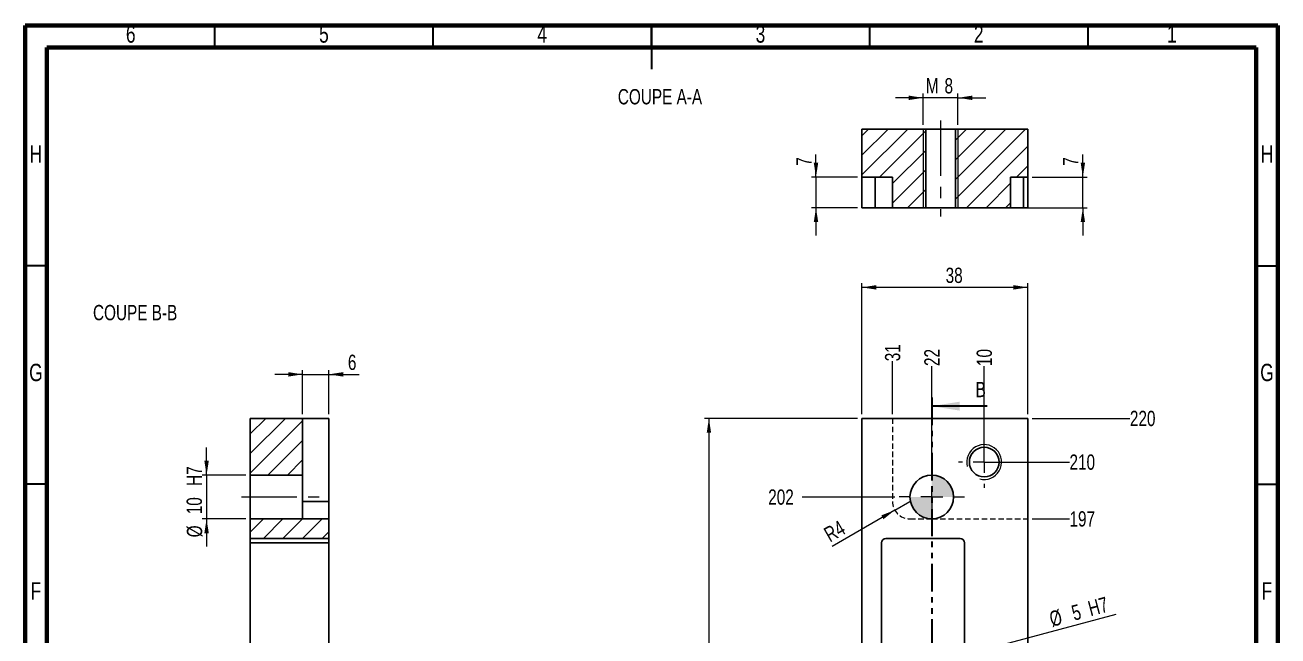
# Model space of a CAD drawing. Header units: millimetres. Extents: x 5 to 292, y 5 to 415.
# Drawn here: x 5 to 292, y 275.3 to 415.1 of the extents above; entities that cross this region are included whole.
import ezdxf

# ---------------------------------------------------------------- set-up
doc = ezdxf.new("R2010")
doc.units = ezdxf.units.MM
for name, pattern in [('CENTERX2', [20.32, 12.7, -2.54, 2.54, -2.54]), ('HIDDEN', [1.905, 1.27, -0.635]), ('PHANTOM', [12.7, 6.35, -1.27, 1.27, -1.27, 1.27, -1.27])]:
    doc.linetypes.add(name, pattern=pattern)
doc.styles.add('SLDTEXTSTYLE0', font='TXT', dxfattribs={"width": 0.75})
doc.dimstyles.new('SLDDIMSTYLE1', dxfattribs={"dimtxt": 3.5, "dimasz": 3.302, "dimexe": 0, "dimexo": 0.0625, "dimgap": 0.875, "dimtad": 0, "dimtih": 1, "dimtoh": 1, "dimrnd": 1e-09, "dimzin": 12, "dimdsep": 46, "dimtxsty": 'SLDTEXTSTYLE0', "dimblk1": 'NONE', "dimblk2": 'NONE', "dimsah": 1, "dimcen": 0.09, "dimadec": 0, "dimazin": 3, "dimtfac": 1, "dimtofl": 0, "dimtmove": 0, "dimatfit": 3, "dimldrblk": 'NONE', "dimfxl": 1, "dimfrac": 2, "dimtolj": 1, "dimtzin": 12, "dimarcsym": 0})
doc.dimstyles.new('SLDDIMSTYLE2', dxfattribs={"dimtxt": 3.5, "dimasz": 3.302, "dimexe": 0, "dimexo": 0.0625, "dimgap": 0.875, "dimtad": 1, "dimrnd": 1e-09, "dimzin": 12, "dimdsep": 46, "dimtxsty": 'SLDTEXTSTYLE0', "dimsah": 1, "dimcen": 0.09, "dimadec": 0, "dimazin": 3, "dimtfac": 1, "dimtmove": 0, "dimatfit": 0, "dimfxl": 1, "dimfrac": 2, "dimtolj": 1, "dimtzin": 12, "dimarcsym": 0})
doc.dimstyles.new('SLDDIMSTYLE3', dxfattribs={"dimtxt": 3.5, "dimasz": 3.302, "dimexe": 0, "dimexo": 0.0625, "dimgap": 0.875, "dimtad": 1, "dimrnd": 1e-09, "dimzin": 12, "dimdsep": 46, "dimtxsty": 'SLDTEXTSTYLE0', "dimblk1": 'NONE', "dimsah": 1, "dimcen": 0, "dimadec": 0, "dimazin": 3, "dimtfac": 1, "dimtmove": 0, "dimatfit": 3, "dimldrblk": 'NONE', "dimfxl": 1, "dimfrac": 2, "dimtolj": 1, "dimtzin": 12, "dimarcsym": 0})
doc.dimstyles.new('SLDDIMSTYLE4', dxfattribs={"dimtxt": 3.5, "dimasz": 3.302, "dimexe": 0, "dimexo": 0.0625, "dimgap": 0.875, "dimtad": 1, "dimrnd": 1e-09, "dimzin": 12, "dimdsep": 46, "dimtxsty": 'SLDTEXTSTYLE0', "dimsah": 1, "dimcen": 0.09, "dimadec": 0, "dimazin": 3, "dimtfac": 1, "dimtofl": 0, "dimtmove": 0, "dimatfit": 3, "dimfxl": 1, "dimfrac": 2, "dimtolj": 1, "dimtzin": 12, "dimarcsym": 0})
doc.dimstyles.new('SLDDIMSTYLE5', dxfattribs={"dimtxt": 3.5, "dimasz": 3.302, "dimexe": 0, "dimexo": 0.0625, "dimgap": 0.875, "dimtad": 1, "dimrnd": 1e-09, "dimzin": 12, "dimdsep": 46, "dimtxsty": 'SLDTEXTSTYLE0', "dimsah": 1, "dimcen": 0, "dimadec": 0, "dimazin": 3, "dimtfac": 1, "dimtofl": 0, "dimtmove": 0, "dimatfit": 3, "dimfxl": 1, "dimfrac": 2, "dimtolj": 1, "dimtzin": 12, "dimarcsym": 0})

# ---------------------------------------------------------------- blocks, each defined once
blk = doc.blocks.new('_D_10')
at = {"color": 7, "linetype": 'Continuous', "lineweight": 18}
blk.add_line((235.71, 302.06), (244.25, 302.06), dxfattribs=at)
at = {"color": 7, "linetype": 'Continuous', "lineweight": 18, "insert": (244.25, 303.8), "char_height": 3.5, "attachment_point": 1, "style": 'SLDTEXTSTYLE0'}
blk.add_mtext('197', dxfattribs=at)
blk = doc.blocks.new('_None')
blk = doc.blocks.new('_D_11')
at = {"color": 7, "linetype": 'Continuous', "lineweight": 18}
blk.add_line((204.21, 307.06), (183, 307.06), dxfattribs=at)
at = {"color": 7, "linetype": 'Continuous', "lineweight": 18, "insert": (175.24, 308.8), "char_height": 3.5, "attachment_point": 1, "style": 'SLDTEXTSTYLE0'}
blk.add_mtext('202', dxfattribs=at)
blk = doc.blocks.new('_D_12')
at = {"color": 7, "linetype": 'Continuous', "lineweight": 18}
blk.add_line((225.71, 315.06), (244.25, 315.06), dxfattribs=at)
at = {"color": 7, "linetype": 'Continuous', "lineweight": 18, "insert": (244.25, 316.8), "char_height": 3.5, "attachment_point": 1, "style": 'SLDTEXTSTYLE0'}
blk.add_mtext('210', dxfattribs=at)
blk = doc.blocks.new('_D_13')
at = {"color": 7, "linetype": 'Continuous', "lineweight": 18}
blk.add_line((235.71, 325.06), (258.09, 325.06), dxfattribs=at)
at = {"color": 7, "linetype": 'Continuous', "lineweight": 18, "insert": (258.09, 326.8), "char_height": 3.5, "attachment_point": 1, "style": 'SLDTEXTSTYLE0'}
blk.add_mtext('220', dxfattribs=at)
blk = doc.blocks.new('_D_15')
at = {"color": 7, "linetype": 'Continuous', "lineweight": 18}
for q in [(254.92, 280.2), (212.8, 268.91)]:
    blk.add_line((217.63, 270.21), q, dxfattribs=at)
blk.add_solid([(217.63, 270.21), (220.95, 270.57), (220.68, 271.55)], dxfattribs=at)
at = {"color": 7, "linetype": 'Continuous', "lineweight": 18, "char_height": 3.5, "attachment_point": 1, "rotation": 15, "style": 'SLDTEXTSTYLE0'}
for s, insert in [('H7', (248.18, 283.11)), ('%%c', (239.33, 280.69)), ('5', (244.41, 282.1))]:
    blk.add_mtext(s, dxfattribs=dict(at, insert=insert))
blk = doc.blocks.new('_D_18')
at = {"color": 7, "linetype": 'Continuous', "lineweight": 18}
blk.add_line((224.71, 316.06), (224.71, 337.05), dxfattribs=at)
at = {"color": 7, "linetype": 'Continuous', "lineweight": 18, "insert": (222.98, 337.05), "char_height": 3.5, "attachment_point": 1, "rotation": 90, "style": 'SLDTEXTSTYLE0'}
blk.add_mtext('10', dxfattribs=at)
blk = doc.blocks.new('_D_23')
at = {"color": 7, "linetype": 'Continuous', "lineweight": 18}
blk.add_line((212.71, 315.56), (212.71, 337.05), dxfattribs=at)
at = {"color": 7, "linetype": 'Continuous', "lineweight": 18, "insert": (210.98, 337.05), "char_height": 3.5, "attachment_point": 1, "rotation": 90, "style": 'SLDTEXTSTYLE0'}
blk.add_mtext('22', dxfattribs=at)
blk = doc.blocks.new('_D_26')
at = {"color": 7, "linetype": 'Continuous', "lineweight": 18}
blk.add_line((203.71, 326.06), (203.71, 338.14), dxfattribs=at)
at = {"color": 7, "linetype": 'Continuous', "lineweight": 18, "insert": (201.98, 338.14), "char_height": 3.5, "attachment_point": 1, "rotation": 90, "style": 'SLDTEXTSTYLE0'}
blk.add_mtext('31', dxfattribs=at)
blk = doc.blocks.new('_D_28')
at = {"color": 7, "linetype": 'Continuous', "lineweight": 18}
for p, q in [((196.71, 326.06), (196.71, 356.06)), ((234.71, 326.06), (234.71, 356.06)), ((234.71, 355.06), (196.71, 355.06))]:
    blk.add_line(p, q, dxfattribs=at)
for points in [[(196.71, 355.06), (200.01, 354.55), (200.01, 355.57)], [(234.71, 355.06), (231.41, 355.57), (231.41, 354.55)]]:
    blk.add_solid(points, dxfattribs=at)
at = {"color": 7, "linetype": 'Continuous', "lineweight": 18, "insert": (215.88, 359.57), "char_height": 3.5, "attachment_point": 1, "style": 'SLDTEXTSTYLE0'}
blk.add_mtext('38', dxfattribs=at)
blk = doc.blocks.new('_D_29')
at = {"color": 7, "linetype": 'Continuous', "lineweight": 18}
for p, q in [((195.71, 325.06), (160.65, 325.06)), ((161.65, 325.06), (161.65, 105.06)), ((195.71, 105.06), (160.65, 105.06))]:
    blk.add_line(p, q, dxfattribs=at)
for points in [[(161.65, 325.06), (161.15, 321.76), (162.16, 321.76)], [(161.65, 105.06), (162.16, 108.36), (161.15, 108.36)]]:
    blk.add_solid(points, dxfattribs=at)
at = {"color": 7, "linetype": 'Continuous', "lineweight": 18, "insert": (157.14, 211.18), "char_height": 3.5, "attachment_point": 1, "rotation": 90, "style": 'SLDTEXTSTYLE0'}
blk.add_mtext('220', dxfattribs=at)
blk = doc.blocks.new('_D_32')
at = {"color": 7, "linetype": 'Continuous', "lineweight": 18}
for q in [(207.71, 306.06), (189.87, 295.76)]:
    blk.add_line((204.25, 304.06), q, dxfattribs=at)
blk.add_solid([(204.25, 304.06), (201.13, 302.85), (201.64, 301.97)], dxfattribs=at)
at = {"color": 7, "linetype": 'Continuous', "lineweight": 18, "insert": (187.63, 299.64), "char_height": 3.5, "attachment_point": 1, "rotation": 30, "style": 'SLDTEXTSTYLE0'}
blk.add_mtext('R4', dxfattribs=at)
blk = doc.blocks.new('SW_CENTERMARKSYMBOL_2')
at = {"color": 0, "linetype": 'Continuous', "lineweight": 0}
for p, q in [((0, 5), (0, 5.9)), ((-5, 0), (-5.9, 0)), ((0, 0), (-2.5, 0)), ((0, 0), (0, 2.5)), ((0, 0), (0, -2.5)), ((0, 0), (2.5, 0)), ((5, 0), (5.9, 0)), ((0, -5), (0, -5.9))]:
    blk.add_line(p, q, dxfattribs=at)
blk = doc.blocks.new('SW_CENTERMARKSYMBOL_3')
at = {"color": 0, "linetype": 'Continuous', "lineweight": 0}
for p, q in [((0, 5), (0, 7.5)), ((-5, 0), (-7.5, 0)), ((0, 0), (-2.5, 0)), ((0, 0), (0, 2.5)), ((0, 0), (0, -2.5)), ((0, 0), (2.5, 0)), ((5, 0), (7.5, 0)), ((0, -5), (0, -7.5))]:
    blk.add_line(p, q, dxfattribs=at)
blk = doc.blocks.new('SW_DOWELSYMBOL_0')
at = {"linetype": 'Continuous', "lineweight": 0}
h = blk.add_hatch(color=0, dxfattribs=at)
edge = h.paths.add_edge_path(flags=0)
edge.add_arc((0, 0), 5, 0, 90)
edge.add_line((0, 5), (0, 0))
edge.add_line((0, 0), (5, 0))
h = blk.add_hatch(color=0, dxfattribs=at)
edge = h.paths.add_edge_path(flags=0)
edge.add_arc((0, 0), 5, 180, 270)
edge.add_line((0, -5), (0, 0))
edge.add_line((0, 0), (-5, 0))
at = {"color": 0, "linetype": 'Continuous', "lineweight": 0}
blk.add_circle((0, 0), 5, dxfattribs=at)
blk = doc.blocks.new('_D_34')
at = {"color": 7, "linetype": 'Continuous', "lineweight": 18}
for p, q in [((210.71, 392.3), (210.71, 399.46)), ((218.71, 392.3), (218.71, 399.46)), ((210.71, 398.46), (204.36, 398.46)), ((218.71, 398.46), (210.71, 398.46)), ((218.71, 398.46), (225.06, 398.46))]:
    blk.add_line(p, q, dxfattribs=at)
for points in [[(210.71, 398.46), (207.41, 398.97), (207.41, 397.95)], [(218.71, 398.46), (222.01, 397.95), (222.01, 398.97)]]:
    blk.add_solid(points, dxfattribs=at)
at = {"color": 7, "linetype": 'Continuous', "lineweight": 18, "char_height": 3.5, "attachment_point": 1, "style": 'SLDTEXTSTYLE0'}
for s, insert in [('M', (211.33, 402.97)), ('8', (215.62, 402.97))]:
    blk.add_mtext(s, dxfattribs=dict(at, insert=insert))
blk = doc.blocks.new('_D_35')
at = {"color": 7, "linetype": 'Continuous', "lineweight": 18}
for p, q in [((186.18, 380.3), (186.18, 385.49)), ((195.71, 380.3), (185.18, 380.3)), ((186.18, 380.3), (186.18, 373.3)), ((195.71, 373.3), (185.18, 373.3)), ((186.18, 373.3), (186.18, 366.95))]:
    blk.add_line(p, q, dxfattribs=at)
for points in [[(186.18, 380.3), (186.69, 383.6), (185.67, 383.6)], [(186.18, 373.3), (185.67, 370), (186.69, 370)]]:
    blk.add_solid(points, dxfattribs=at)
at = {"color": 7, "linetype": 'Continuous', "lineweight": 18, "insert": (181.67, 382.9), "char_height": 3.5, "attachment_point": 1, "rotation": 90, "style": 'SLDTEXTSTYLE0'}
blk.add_mtext('7', dxfattribs=at)
blk = doc.blocks.new('_D_36')
at = {"color": 7, "linetype": 'Continuous', "lineweight": 18}
for p, q in [((247.31, 380.3), (247.31, 385.49)), ((235.71, 380.3), (248.31, 380.3)), ((247.31, 373.3), (247.31, 380.3)), ((231.71, 373.3), (248.31, 373.3)), ((247.31, 373.3), (247.31, 366.95))]:
    blk.add_line(p, q, dxfattribs=at)
for points in [[(247.31, 380.3), (247.82, 383.6), (246.81, 383.6)], [(247.31, 373.3), (246.81, 370), (247.82, 370)]]:
    blk.add_solid(points, dxfattribs=at)
at = {"color": 7, "linetype": 'Continuous', "lineweight": 18, "insert": (242.8, 382.9), "char_height": 3.5, "attachment_point": 1, "rotation": 90, "style": 'SLDTEXTSTYLE0'}
blk.add_mtext('7', dxfattribs=at)
blk = doc.blocks.new('_D_37')
at = {"color": 7, "linetype": 'Continuous', "lineweight": 18}
for p, q in [((46.58, 312.06), (46.58, 318.41)), ((55.58, 312.06), (45.58, 312.06)), ((46.58, 312.06), (46.58, 302.06)), ((55.58, 302.06), (45.58, 302.06)), ((46.58, 302.06), (46.58, 295.71))]:
    blk.add_line(p, q, dxfattribs=at)
for points in [[(46.58, 312.06), (47.09, 315.36), (46.07, 315.36)], [(46.58, 302.06), (46.07, 298.76), (47.09, 298.76)]]:
    blk.add_solid(points, dxfattribs=at)
at = {"color": 7, "linetype": 'Continuous', "lineweight": 18, "char_height": 3.5, "attachment_point": 1, "rotation": 90, "style": 'SLDTEXTSTYLE0'}
for s, insert in [('H7', (42.01, 309.59)), ('10', (42.01, 303.11)), ('%%c', (42.07, 297.83))]:
    blk.add_mtext(s, dxfattribs=dict(at, insert=insert))
blk = doc.blocks.new('_D_38')
at = {"color": 7, "linetype": 'Continuous', "lineweight": 18}
for p, q in [((68.58, 326.06), (68.58, 336.14)), ((74.58, 326.06), (74.58, 336.14)), ((68.58, 335.14), (62.23, 335.14)), ((68.58, 335.14), (74.58, 335.14)), ((74.58, 335.14), (81.53, 335.14))]:
    blk.add_line(p, q, dxfattribs=at)
for points in [[(68.58, 335.14), (65.28, 335.65), (65.28, 334.63)], [(74.58, 335.14), (77.88, 334.63), (77.88, 335.65)]]:
    blk.add_solid(points, dxfattribs=at)
at = {"color": 7, "linetype": 'Continuous', "lineweight": 18, "insert": (78.95, 339.65), "char_height": 3.5, "attachment_point": 1, "style": 'SLDTEXTSTYLE0'}
blk.add_mtext('6', dxfattribs=at)

msp = doc.modelspace()

# ---------------------------------------------------------------- hatches: boundary and pattern name
at = {"linetype": 'Continuous', "lineweight": 18}
h = msp.add_hatch(dxfattribs=at)
h.set_pattern_fill('ANSI31', style=0)
h.paths.add_polyline_path([(196.71, 380.303), (203.71, 380.303), (203.71, 373.303), (211.31, 373.303), (211.31, 391.303), (196.71, 391.303)], flags=0)
h = msp.add_hatch(dxfattribs=at)
h.set_pattern_fill('ANSI31', style=0)
h.paths.add_polyline_path([(218.11, 373.303), (230.71, 373.303), (230.71, 380.303), (234.71, 380.303), (234.71, 391.303), (218.11, 391.303)], flags=0)
h = msp.add_hatch(dxfattribs=at)
h.set_pattern_fill('ANSI31', style=0)
h.paths.add_polyline_path([(68.578, 325.063), (56.578, 325.063), (56.578, 312.063), (68.578, 312.063)], flags=0)
h = msp.add_hatch(dxfattribs=at)
h.set_pattern_fill('ANSI31', style=0)
h.paths.add_polyline_path([(74.578, 302.063), (68.578, 302.063), (56.578, 302.063), (56.578, 297.563), (74.578, 297.563)], flags=0)

# ---------------------------------------------------------------- linework, layer by layer
at = {"color": 7, "linetype": 'Continuous', "lineweight": 70}
for p, q in [((5, 5), (5, 415)), ((5, 415), (292, 415)), ((292, 415), (292, 5)), ((10, 10), (10, 410)), ((10, 410), (287, 410)), ((287, 410), (287, 10))]:
    msp.add_line(p, q, dxfattribs=at)
at = {"color": 7, "linetype": 'Continuous', "lineweight": 35}
for p, q in [((48.5, 410), (48.5, 415)), ((98.5, 410), (98.5, 415)), ((148.5, 415.001), (148.5, 404.999)), ((148.5, 410), (148.5, 415)), ((198.5, 410), (198.5, 415)), ((248.5, 410), (248.5, 415)), ((10, 360), (5, 360)), ((287, 360), (292, 360)), ((225.41, 327.866), (212.71, 327.866)), ((10, 310), (5, 310)), ((287, 310), (292, 310))]:
    msp.add_line(p, q, dxfattribs=at)
at = {"color": 7, "linetype": 'CENTERX2', "lineweight": 18}
for p, q in [((214.71, 393.303), (214.71, 371.303)), ((54.578, 307.063), (73.578, 307.063))]:
    msp.add_line(p, q, dxfattribs=at)
at = {"color": 7, "linetype": 'Continuous', "lineweight": 25}
for p, q in [((196.71, 391.303), (196.71, 380.303)), ((211.31, 391.303), (196.71, 391.303)), ((211.31, 373.303), (211.31, 391.303)), ((211.31, 391.303), (218.11, 391.303)), ((218.11, 391.303), (218.11, 373.303)), ((234.71, 391.303), (218.11, 391.303)), ((234.71, 380.303), (234.71, 391.303)), ((203.71, 380.303), (196.71, 380.303)), ((196.71, 380.303), (196.71, 373.303)), ((199.71, 380.303), (199.71, 373.303)), ((203.71, 380.303), (203.71, 373.303)), ((234.71, 380.303), (230.71, 380.303)), ((230.71, 373.303), (230.71, 380.303)), ((233.71, 380.303), (233.71, 373.303)), ((234.71, 380.303), (234.71, 373.303)), ((199.71, 373.303), (196.71, 373.303)), ((203.71, 373.303), (199.71, 373.303)), ((211.31, 373.303), (203.71, 373.303)), ((211.31, 373.303), (218.11, 373.303)), ((230.71, 373.303), (218.11, 373.303)), ((233.71, 373.303), (230.71, 373.303)), ((234.71, 373.303), (233.71, 373.303)), ((56.578, 325.063), (68.578, 325.063)), ((56.578, 312.063), (56.578, 325.063)), ((68.578, 325.063), (68.578, 312.063)), ((68.578, 325.063), (74.578, 325.063)), ((74.578, 325.063), (74.578, 306.063)), ((234.71, 325.063), (196.71, 325.063)), ((196.71, 325.063), (196.71, 105.063)), ((234.71, 105.063), (234.71, 325.063)), ((68.578, 312.063), (56.578, 312.063)), ((56.578, 302.063), (56.578, 312.063)), ((68.578, 302.063), (68.578, 312.063)), ((68.578, 306.063), (74.578, 306.063)), ((74.578, 306.063), (74.578, 302.063)), ((56.578, 302.063), (68.578, 302.063)), ((56.578, 297.563), (56.578, 302.063)), ((68.578, 302.063), (74.578, 302.063)), ((74.578, 297.563), (74.578, 302.063)), ((74.578, 297.563), (56.578, 297.563)), ((56.578, 296.563), (56.578, 297.563)), ((74.578, 296.563), (56.578, 296.563)), ((56.578, 242.562), (56.578, 296.563)), ((74.578, 296.563), (74.578, 297.563)), ((74.578, 242.562), (74.578, 296.563)), ((201.21, 242.562), (201.21, 296.563)), ((202.21, 297.563), (219.21, 297.563)), ((220.21, 296.563), (220.21, 242.562))]:
    msp.add_line(p, q, dxfattribs=at)
at = {"color": 7, "linetype": 'Continuous', "lineweight": 18}
for p, q in [((210.71, 391.303), (210.71, 373.303)), ((218.71, 391.303), (218.71, 373.303))]:
    msp.add_line(p, q, dxfattribs=at)
at = {"color": 7, "linetype": 'PHANTOM', "lineweight": 35}
msp.add_line((212.71, 329.866), (212.71, 227.283), dxfattribs=at)
at = {"color": 7, "linetype": 'HIDDEN', "lineweight": 18}
for p, q in [((203.71, 325.063), (203.71, 306.063)), ((207.71, 302.063), (212.71, 302.063)), ((212.71, 302.063), (234.71, 302.063))]:
    msp.add_line(p, q, dxfattribs=at)
at = {"color": 7, "linetype": 'Continuous', "lineweight": 25}
for centre, radius in [((224.71, 315.063), 3.4), ((212.71, 307.063), 5)]:
    msp.add_circle(centre, radius, dxfattribs=at)
at = {"color": 7, "linetype": 'Continuous', "lineweight": 18}
msp.add_arc((224.71, 315.063), 4, 255, 195, dxfattribs=at)
at = {"color": 7, "linetype": 'HIDDEN', "lineweight": 18}
msp.add_arc((207.71, 306.063), 4, 180, 270, dxfattribs=at)
at = {"color": 7, "linetype": 'Continuous', "lineweight": 25}
for centre, start, end in [((202.21, 296.563), 90, 180), ((219.21, 296.563), 360, 90)]:
    msp.add_arc(centre, 1, start, end, dxfattribs=at)
at = {"color": 7, "linetype": 'Continuous', "lineweight": 35}
msp.add_solid([(212.71, 327.866), (219.06, 326.85), (219.06, 328.882)], dxfattribs=at)

# ---------------------------------------------------------------- block references
at = {"color": 7, "linetype": 'Continuous', "lineweight": 0}
for name, p in [('SW_CENTERMARKSYMBOL_2', (224.71, 315.063)), ('SW_CENTERMARKSYMBOL_3', (212.71, 307.063)), ('SW_DOWELSYMBOL_0', (212.71, 307.063))]:
    msp.add_blockref(name, p, dxfattribs=at)

# ---------------------------------------------------------------- texts
at = {"color": 7, "linetype": 'Continuous', "lineweight": 0, "attachment_point": 2, "style": 'SLDTEXTSTYLE0'}
for s, insert, char_height in [('6', (29.21, 415.06), 3.969), ('5', (73.46, 415.06), 3.969), ('4', (123.46, 415.06), 3.969), ('3', (173.46, 415.06), 3.969), ('2', (223.46, 415.06), 3.969), ('1', (267.71, 415.06), 3.969), ('COUPE A-A', (150.445, 400.463), 3.5), ('H', (7.49, 387.56), 3.969), ('H', (289.49, 387.56), 3.969), ('COUPE B-B', (30.216, 351.032), 3.5), ('G', (7.487, 337.56), 3.969), ('G', (289.487, 337.56), 3.969), ('F', (7.458, 287.56), 3.969), ('F', (289.458, 287.56), 3.969)]:
    msp.add_mtext(s, dxfattribs=dict(at, insert=insert, char_height=char_height))
at = {"color": 7, "linetype": 'Continuous', "insert": (222.733, 333.419), "char_height": 3.5, "attachment_point": 1, "style": 'SLDTEXTSTYLE0'}
msp.add_mtext('B', dxfattribs=at)

# ---------------------------------------------------------------- dimensions: what is measured, and where the dimension line sits
at = {"color": 7, "linetype": 'Continuous', "lineweight": 18}
dim = msp.add_linear_dim(base=(210.71, 398.46), p1=(218.71, 391.303), p2=(210.71, 391.303), text='M', dimstyle='SLDDIMSTYLE2', dxfattribs=at)
dim.commit()
dim.dimension.update_dxf_attribs({"geometry": '_D_34', "text_midpoint": (214.766, 398.46), "dimtype": 160})
for base, p1, p2, dimstyle, picture, middle in [((186.182, 373.303), (196.71, 380.303), (196.71, 373.303), 'SLDDIMSTYLE2', '_D_35', (186.182, 384.197)), ((247.313, 380.303), (230.71, 373.303), (234.71, 380.303), 'SLDDIMSTYLE2', '_D_36', (247.313, 384.197)), ((161.653, 105.063), (196.71, 325.063), (196.71, 105.063), 'SLDDIMSTYLE4', '_D_29', (161.653, 215.063))]:
    dim = msp.add_linear_dim(base=base, p1=p1, p2=p2, angle=90, dimstyle=dimstyle, dxfattribs=at)
    dim.commit()
    dim.dimension.update_dxf_attribs({"geometry": picture, "text_midpoint": middle, "dimtype": 160})
for base, p1, p2, dimstyle, picture, middle in [((196.71, 355.061), (234.71, 325.063), (196.71, 325.063), 'SLDDIMSTYLE4', '_D_28', (218.467, 355.061)), ((74.578, 335.139), (68.578, 325.063), (74.578, 325.063), 'SLDDIMSTYLE2', '_D_38', (80.24, 335.139))]:
    dim = msp.add_linear_dim(base=base, p1=p1, p2=p2, dimstyle=dimstyle, dxfattribs=at)
    dim.commit()
    dim.dimension.update_dxf_attribs({"geometry": picture, "text_midpoint": middle, "dimtype": 160})
for feature_location, offset, dtype, picture, middle in [((203.71, 325.063), (0, 13.078), 1, '_D_26', (203.71, 340.727)), ((212.71, 314.563), (0, 22.487), 1, '_D_23', (212.71, 339.636)), ((224.71, 315.063), (0, 21.987), 1, '_D_18', (224.71, 339.636)), ((234.71, 325.063), (23.379, 0), 0, '_D_13', (261.969, 325.063)), ((224.71, 315.063), (19.54, 0), 0, '_D_12', (248.129, 315.063)), ((205.21, 307.063), (-22.209, 0), 0, '_D_11', (179.122, 307.063)), ((234.71, 302.063), (9.54, 0), 0, '_D_10', (248.129, 302.063))]:
    dim = msp.add_ordinate_dim(feature_location=feature_location, offset=offset, dtype=dtype, origin=(234.71, 105.063), dimstyle='SLDDIMSTYLE1', dxfattribs=at)
    dim.commit()
    dim.dimension.update_dxf_attribs({"geometry": picture, "text_midpoint": middle})
dim = msp.add_linear_dim(base=(46.578, 302.063), p1=(56.578, 312.063), p2=(56.578, 302.063), angle=90, text='%%c<> H7', dimstyle='SLDDIMSTYLE2', dxfattribs=at)
dim.commit()
dim.dimension.update_dxf_attribs({"geometry": '_D_37', "text_midpoint": (46.578, 306.589), "dimtype": 160})
dim = msp.add_radius_dim(center=(207.71, 306.063), mpoint=(204.246, 304.063), dimstyle='SLDDIMSTYLE5', dxfattribs=at)
dim.commit()
dim.dimension.update_dxf_attribs({"geometry": '_D_32', "text_midpoint": (192.038, 297.014), "dimtype": 164})
dim = msp.add_diameter_dim_2p(p1=(212.796, 268.915), p2=(217.625, 270.209), text='<> H7', dimstyle='SLDDIMSTYLE3', dxfattribs=at)
dim.commit()
dim.dimension.update_dxf_attribs({"geometry": '_D_15', "text_midpoint": (247.818, 278.299), "dimtype": 163})

doc.saveas('drawing.dxf')
